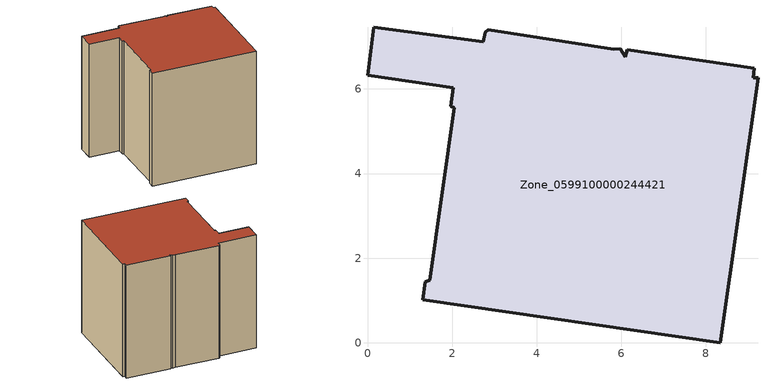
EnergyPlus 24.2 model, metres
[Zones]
Zone_0599100000244421
 floor ground (C_G): 1.31,1.02 1.37,1.44 1.47,1.47 2.05,5.56 1.97,5.59 2.03,6.03 0,6.32 0.15,7.46 2.74,7.12 2.78,7.34 2.85,7.4 5.82,6.94 5.97,6.95 6.09,6.77 6.14,6.92 9.15,6.49 9.12,6.27 9.23,6.26 8.34,0 z0
 wall outside (C_F): 2.74,7.12 0.15,7.46 0,6.32 2.03,6.03 1.97,5.59 2.05,5.56 1.47,1.47 1.37,1.44 1.31,1.02 8.34,0 9.23,6.26 9.12,6.27 9.15,6.49 6.14,6.92 6.09,6.77 5.97,6.95 5.82,6.94 2.85,7.4 2.78,7.34 2.74,7.12 z0:8
 roof outside (C_R): 6.09,6.77 5.97,6.95 5.82,6.94 2.85,7.4 2.78,7.34 2.74,7.12 0.15,7.46 0,6.32 2.03,6.03 1.97,5.59 2.05,5.56 1.47,1.47 1.37,1.44 1.31,1.02 8.34,0 9.23,6.26 9.12,6.27 9.15,6.49 6.14,6.92 z8
[BUILDING]
Pand.0599100000244421: North Axis=0; Terrain=City; Loads Convergence Tolerance Value=0.04; Temperature Convergence Tolerance Value=0.4; Solar Distribution=FullExterior; Maximum Number of Warmup Days=25; Minimum Number of Warmup Days=1
[Site:Location]
Rotterdam.The.Hague.AP_ZH_NLD Design_Conditions: Latitude=51.96; Longitude=4.45; Time Zone=1; Elevation=-4.5
[SITE:GROUNDTEMPERATURE:BUILDINGSURFACE]
18, 18, 18, 18, 18, 18, 18, 18, 18, 18, 18, 18
[MATERIAL] Thermal Absorptance=0.9; Solar Absorptance=0.7; Visible Absorptance=0.7
Name | Roughness | Thickness | Conductivity | Density | Specific Heat
G.TC.1946-1964 | MediumSmooth | 0.15 | 1 | 540 | 1210
F.TC.1946-1964 | Rough | 0.3 | 0.857143 | 1920 | 840
R.TC.1946-1964 | MediumRough | 0.2 | 0.235294 | 1500 | 1000
[CONSTRUCTION]
C_G: G.TC.1946-1964
C_F: F.TC.1946-1964
C_R: R.TC.1946-1964
[ZONE]
Zone_0599100000244421: Type=1; Multiplier=1; Ceiling Height=Autocalculate; Volume=Autocalculate; Floor Area=autocalculate; Part of Total Floor Area=Yes
[ZONEINFILTRATION:DESIGNFLOWRATE]
Infil_Zone_0599100000244421: Zone or ZoneList or Space or SpaceList=Zone_0599100000244421; Schedule=AlwaysOn; Design Flow Rate Calculation Method=Flow/Area; Flow Rate per Floor Area=0.003; Constant Term Coefficient=1; Temperature Term Coefficient=0; Velocity Term Coefficient=0; Velocity Squared Term Coefficient=0
[HVACTEMPLATE:ZONE:IDEALLOADSAIRSYSTEM]
Zone_0599100000244421: Maximum Heating Supply Air Temperature=50; Minimum Cooling Supply Air Temperature=13; Maximum Heating Supply Air Humidity Ratio=0.0156; Minimum Cooling Supply Air Humidity Ratio=0.0077; Heating Limit=NoLimit; Cooling Limit=NoLimit; Dehumidification Control Type=ConstantSensibleHeatRatio; Cooling Sensible Heat Ratio=0.7; Dehumidification Setpoint=60; Humidification Control Type=None; Humidification Setpoint=30; Outdoor Air Method=None; Outdoor Air Flow Rate per Person=0.00944; Outdoor Air Flow Rate per Zone Floor Area=0; Outdoor Air Flow Rate per Zone=0; Demand Controlled Ventilation Type=None; Outdoor Air Economizer Type=NoEconomizer; Heat Recovery Type=None; Sensible Heat Recovery Effectiveness=0.7; Latent Heat Recovery Effectiveness=0.65
[ZONECONTROL:THERMOSTAT]
ThermostatControl_Zone_0599100000244421: Zone or ZoneList=Zone_0599100000244421; Control Type Schedule=DualSetpointControlType; Control 1=Thermostat_Zone_0599100000244421; Temperature Difference Between Cutout And Setpoint=0
[THERMOSTATSETPOINT:DUALSETPOINT]
Thermostat_Zone_0599100000244421: Heating Setpoint Temperature Schedule=HeatingSetpoint_Zone_0599100000244421; Cooling Setpoint Temperature Schedule=CoolingSetpoint_Zone_0599100000244421
[SCHEDULE:COMPACT]
HeatingSetpoint_Zone_0599100000244421: Through: 12/31, For: AllDays, Until: 24:00, 21
CoolingSetpoint_Zone_0599100000244421: Through: 12/31, For: AllDays, Until: 24:00, 24
DualSetpointControlType: Through: 12/31, For: AllDays, Until: 24:00, 4
AlwaysOn: Through: 12/31, For: AllDays, Until: 24:00, 1
